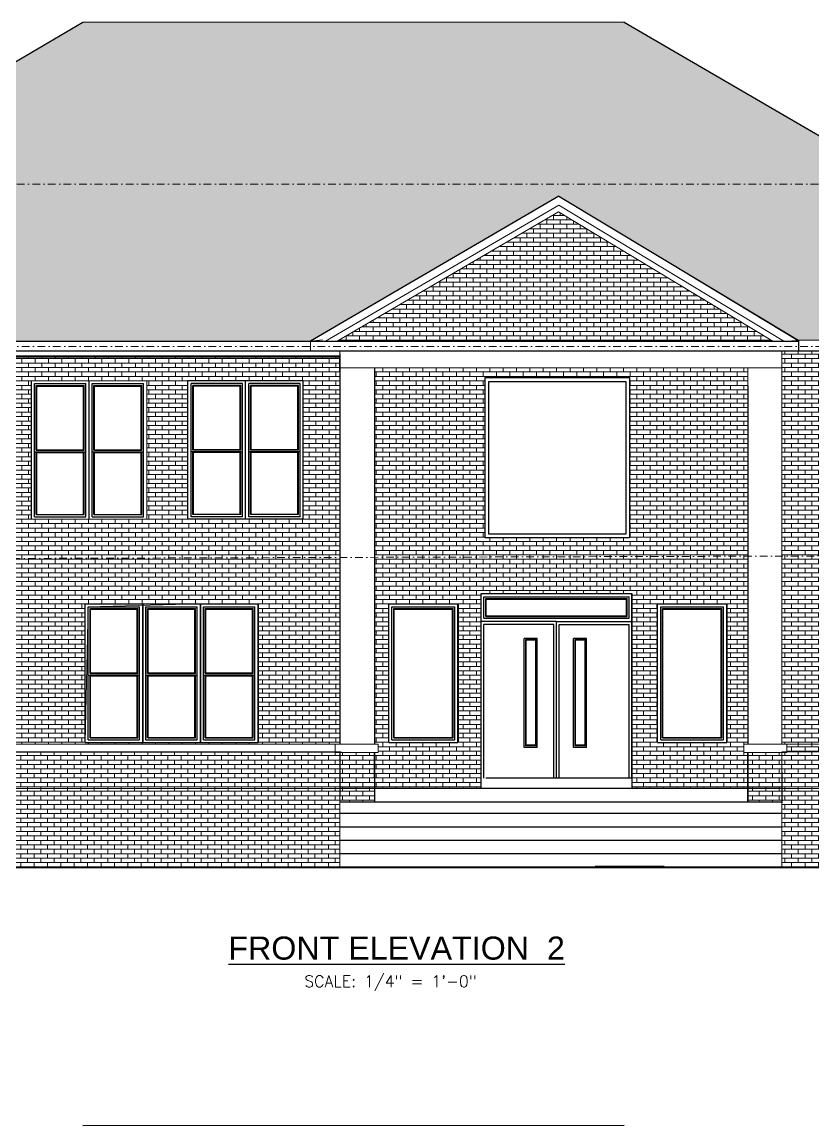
# Model space of a CAD drawing. Extents: x 4834 to 83801, y -13735 to 32221.
# Drawn here: x 11703 to 12115, y -12070 to -11496 of the extents above; entities that cross this region are included whole.
import ezdxf

# ---------------------------------------------------------------- set-up
doc = ezdxf.new("R2010")
doc.units = 0
doc.header["$LTSCALE"] = 8
doc.header["$MEASUREMENT"] = 0
for name, pattern in [('AUDIT_D_160304085750-1', [0]), ('DASHDOT', [1, 0.5, -0.25, 0, -0.25]), ('HIDDEN', [0.375, 0.25, -0.125])]:
    doc.linetypes.add(name, pattern=pattern)
doc.layers.get('0').update_dxf_attribs({"lineweight": 9})
doc.layers.get('DefPoints').update_dxf_attribs({"color": 17})
for name, color, linetype, lineweight in [('A-LIGHT+', 133, 'Continuous', 9), ('D-Pavilion', 200, 'AUDIT_D_160304085750-1', 0), ('DIM', 8, 'Continuous', 5), ('hatch', 8, 'Continuous', 13), ('railing', 23, 'Continuous', 15)]:
    doc.layers.add(name, color=color, linetype=linetype, lineweight=lineweight)
for name, color, linetype in [('A-WALL-PATT-I', 1, 'Continuous'), ('A-WALLS.', 7, 'Continuous'), ('WALLELEV1-2', 7, 'Continuous'), ('WINDOWS', 2, 'Continuous')]:
    doc.layers.add(name, color=color, linetype=linetype)
doc.layers.add('ELEVATION', color=7, linetype='Continuous', lineweight=25, true_color=0xdda54b)
doc.layers.add('level', color=7, linetype='HIDDEN', lineweight=15, true_color=0x987172)
doc.styles.add('DIM60', font='romans.shx', dxfattribs={"height": 6})
doc.styles.get("Standard").update_dxf_attribs({"font": 'stylu.ttf'})
doc.styles.add('TITLE', font='arial.ttf', dxfattribs={"height": 12})
doc.dimstyles.new('Forum 24', dxfattribs={"dimscale": 24, "dimtxt": 0.1875, "dimasz": 0.09375, "dimexe": 0.0625, "dimexo": 0.0625, "dimgap": 0.125, "dimtad": 1, "dimdec": 4, "dimrnd": 1, "dimzin": 7, "dimdsep": 46, "dimlunit": 4, "dimtxsty": 'Standard', "dimblk": 'OBLIQUE', "dimblk1": 'DIMTICK', "dimblk2": 'OBLIQUE', "dimcen": -0.0625, "dimdle": 0.125, "dimclrd": 256, "dimclre": 256, "dimclrt": 256, "dimadec": 0, "dimazin": 0, "dimtfac": 1, "dimtdec": 4, "dimtmove": 1, "dimatfit": 3, "dimfxl": 0.0625, "dimtvp": 1.2, "dimfrac": 2, "dimtolj": 1, "dimtzin": 7, "dimlwd": 13, "dimarcsym": 0})
pattern_1 = [(0, (-2408.646, 0), (0, 2.32029), []), (90, (-2408.646, 0), (-3.48, 2.32029), [2.32029, -2.32029])]

# ---------------------------------------------------------------- blocks, each defined once
blk = doc.blocks.new('_Oblique')
at = {"color": 0, "linetype": 'ByBlock', "lineweight": -2}
blk.add_line((-0.5, -0.5), (0.5, 0.5), dxfattribs=at)
blk = doc.blocks.new('*D2713')
at = {"layer": 'DefPoints', "color": 0, "transparency": 16777216}
for p in [(12381.35, -11580.39), (11992.35, -11935.72), (12506.39, -11935.72)]:
    blk.add_point(p, dxfattribs=at)
at = {"layer": 'DIM', "lineweight": -2, "transparency": 16777216}
for p, q in [((12382.85, -11580.39), (12507.89, -11580.39)), ((11993.85, -11935.72), (12507.89, -11935.72))]:
    blk.add_line(p, q, dxfattribs=at)
at = {"layer": 'DIM', "lineweight": 13, "transparency": 16777216}
blk.add_line((12506.39, -11577.39), (12506.39, -11938.72), dxfattribs=at)
at = {"layer": 'DIM', "lineweight": 13, "transparency": 16777216, "xscale": 2.25, "yscale": 2.25, "zscale": 2.25}
for p, rotation in [((12506.39, -11580.39), 90), ((12506.39, -11935.72), 270)]:
    blk.add_blockref('_Oblique', p, dxfattribs=dict(at, rotation=rotation))
at = {"layer": 'DIM', "transparency": 16777216, "insert": (12500.98, -11758.05), "char_height": 4.5, "attachment_point": 5, "rotation": 90}
blk.add_mtext('\\A1;29\'-7"', dxfattribs=at)
blk = doc.blocks.new('DIMTICK')
for p, q in [((-1, 0), (1, 0)), ((0, 1), (0, -1))]:
    blk.add_line(p, q)
at = {"const_width": 0.141}
blk.add_lwpolyline([(0.71, 0.71), (-0.71, -0.71)], dxfattribs=at)

msp = doc.modelspace()

# ---------------------------------------------------------------- hatches: boundary and pattern name
at = {"layer": 'A-WALL-PATT-I', "lineweight": 0, "ltscale": 0.5}
h = msp.add_hatch(dxfattribs=at)
h.set_pattern_fill('AR-BRSTD', color=8, scale=0.87)
h.set_pattern_definition([(0, (-11914.1345, 345.9503), (0, 2.32029), []), (90, (-11914.1345, 345.9503), (-3.48, 2.32029), [2.32029, -2.32029])])
h.paths.add_polyline_path([(12093.62408, -11662.05218), (11982.20414, -11594.78138), (11866.88277, -11662.05218)])
h = msp.add_hatch(dxfattribs=at)
h.set_pattern_fill('AR-BRSTD', color=8, scale=0.87)
h.paths.add_polyline_path([(12258.97146, -11902.96915), (12127.23039, -11902.96915), (12127.23039, -11793.6762), (12258.97146, -11793.6762)], flags=16)
h.paths.add_polyline_path([(12123.4459, -11793.6762), (12123.4459, -11769.6762), (12264.04592, -11769.6762), (12264.04592, -11793.64683), (12258.97146, -11793.64683)], flags=16)
h.paths.add_polyline_path([(12263.35082, -11754.6526), (12203.35082, -11754.6526), (12203.35082, -11682.61705), (12263.35082, -11682.61705)], flags=16)
h.paths.add_polyline_path([(12181.88469, -11754.6526), (12121.88469, -11754.6526), (12121.88469, -11682.61705), (12181.88469, -11682.61705)], flags=16)
h.paths.add_polyline_path([(12294.39522, -11935.10816), (12294.39522, -11670.5445), (12298.12997, -11667.0507), (12098.39496, -11667.0507), (12098.39496, -11871.67451), (12100.92702, -11871.67451), (12100.92702, -11875.9215), (12098.39496, -11875.9215), (12098.39496, -11935.7151)])
h = msp.add_hatch(dxfattribs=at)
h.set_pattern_fill('AR-BRSTD', color=8, scale=0.87)
h.set_pattern_definition(pattern_1)
h.paths.add_polyline_path([(11826.00614, -11870.7151), (11735.77129, -11870.7151), (11735.77129, -11798.67955), (11826.00614, -11798.67955)], flags=16)
h.paths.add_polyline_path([(11849.28289, -11754.6526), (11789.28289, -11754.6526), (11789.28289, -11682.61705), (11849.28289, -11682.61705)], flags=16)
h.paths.add_polyline_path([(11767.81676, -11754.6526), (11737.81676, -11754.6526), (11737.81676, -11682.61705), (11767.81676, -11682.61705)], flags=16)
h.paths.add_polyline_path([(11737.81676, -11754.6526), (11707.81676, -11754.6526), (11707.81676, -11682.61705), (11737.81676, -11682.61705)], flags=16)
h.paths.add_polyline_path([(11868.31522, -11871.67451), (11688.31522, -11871.67451), (11688.31522, -11670.24724), (11868.31522, -11670.24724)])
h = msp.add_hatch(dxfattribs=at)
h.set_pattern_fill('AR-BRSTD', color=8, scale=0.87)
h.set_pattern_definition(pattern_1)
h.paths.add_polyline_path([(11929.80474, -11870.7151), (11893.80474, -11870.7151), (11893.80474, -11798.67955), (11929.80474, -11798.67955)], flags=16)
h.paths.add_polyline_path([(12019.1526, -11764.3251), (11943.91768, -11764.3251), (11943.91768, -11680.93482), (12019.1526, -11680.93482)], flags=16)
h.paths.add_polyline_path([(12069.66243, -11870.7151), (12033.66243, -11870.7151), (12033.66243, -11798.67955), (12069.66243, -11798.67955)], flags=16)
h.paths.add_polyline_path([(12080.39496, -11901.7151), (12080.51221, -11875.91298), (12078.49823, -11875.9215), (12078.49823, -11871.67451), (12080.72167, -11871.67451), (12080.72167, -11675.82765), (11886.31522, -11675.82765), (11886.31522, -11871.67451), (11888.21195, -11871.67451), (11888.19398, -11875.92143), (11886.19797, -11875.91298), (11886.31522, -11894.7151), (11941.84303, -11894.7151), (11941.84303, -11793.28648), (12020.34716, -11793.28648), (12020.34716, -11894.7151), (12080.39496, -11894.7151)])
h = msp.add_hatch(dxfattribs=at)
h.set_pattern_fill('AR-BRSTD', color=8, scale=0.87)
h.set_pattern_definition([(0, (-2405.646, 0), (0, 2.32029), []), (90, (-2405.646, 0), (-3.48, 2.32029), [2.32029, -2.32029])])
h.paths.add_polyline_path([(11868.31522, -11935.7151), (11689.06287, -11935.7151), (11689.06287, -11875.83728), (11868.31522, -11875.9215)])
h = msp.add_hatch(dxfattribs=at)
h.set_pattern_fill('AR-BRSTD', color=8, scale=0.87)
h.set_pattern_definition(pattern_1)
h.paths.add_polyline_path([(11886.19797, -11875.91298), (11886.31522, -11901.7151), (11868.31522, -11901.7151), (11868.31522, -11875.83728)])
h = msp.add_hatch(dxfattribs=at)
h.set_pattern_fill('AR-BRSTD', color=8, scale=0.87)
h.set_pattern_definition([(0, (-2404.1261, 0), (0, 2.32029), []), (90, (-2404.126, 0), (-3.48, 2.32029), [2.32029, -2.32029])])
h.paths.add_polyline_path([(12080.51221, -11875.91298), (12080.39496, -11901.7151), (12098.39496, -11901.7151), (12098.39496, -11875.9215)])
at = {"layer": 'hatch', "linetype": 'ByBlock'}
h = msp.add_hatch(dxfattribs=at)
h.set_pattern_fill('AR-RSHKE', color=36, scale=0.65, style=0)
h.set_pattern_definition([(0, (-2408.646, -17855.037), (16.575, 7.8), [3.9, -3.25, 4.55, -1.95, 5.85, -2.6]), (0, (-2404.746, -17854.712), (16.575, 7.8), [3.25, -12.35, 2.6, -3.9]), (0, (-2396.946, -17855.524), (16.575, 7.8), [1.95, -20.15]), (90, (-2408.646, -17855.0366), (-5.525, 7.8), [7.475, -23.725]), (90, (-2404.746, -17855.0366), (-5.525, 7.8), [7.3125, -23.8875]), (90, (-2401.496, -17855.0366), (-5.525, 7.8), [6.825, -24.375]), (90, (-2396.946, -17855.524), (-5.525, 7.8), [7.475, -23.725]), (90, (-2394.996, -17855.524), (-5.525, 7.8), [7.475, -23.725]), (90, (-2389.146, -17855.0366), (-5.525, 7.8), [7.15, -24.05])])
h.paths.add_polyline_path([(12299.86333, -11661.40234), (12016.35555, -11496.0228), (11734.54491, -11496.26319), (11574.21638, -11589.78817), (11698.09754, -11662.05218), (11852.99032, -11662.05218), (11982.26562, -11586.64159), (12107.0309, -11661.6695)])

# ---------------------------------------------------------------- linework, layer by layer
at = {"layer": 'A-LIGHT+'}
for p, q in [((12098.39496, -11675.82765), (11868.31522, -11675.82765)), ((11865.80986, -11875.83728), (11865.80986, -11871.67451)), ((12100.92702, -11875.83728), (12100.92702, -11871.67451))]:
    msp.add_line(p, q, dxfattribs=at)
for points in [[(12299.86333, -11661.40234), (12016.35555, -11496.0228), (11734.54491, -11496.26319), (11574.21638, -11589.78817), (11698.09754, -11662.05218), (11852.99032, -11662.05218), (11982.26562, -11586.64159), (12107.0309, -11661.6695)], [(12093.62408, -11662.05218), (11982.20414, -11594.78138), (11866.88277, -11662.05218)], [(12294.39522, -11935.10816), (12294.39522, -11670.5445), (12298.12997, -11667.0507), (12098.39496, -11667.0507), (12098.39496, -11871.67451), (12100.92702, -11871.67451), (12100.92702, -11875.9215), (12098.39496, -11875.9215), (12098.39496, -11935.7151)], [(12080.39496, -11901.7151), (12080.51221, -11875.91298), (12078.49823, -11875.9215), (12078.49823, -11871.67451), (12080.72167, -11871.67451), (12080.72167, -11675.82765), (11886.31522, -11675.82765), (11886.31522, -11871.67451), (11888.21195, -11871.67451), (11888.19398, -11875.92143), (11886.19797, -11875.91298), (11886.31522, -11894.7151), (11941.84303, -11894.7151), (11941.84303, -11793.28648), (12020.34716, -11793.28648), (12020.34716, -11894.7151), (12080.39496, -11894.7151)], [(11886.19797, -11875.91298), (11886.31522, -11901.7151), (11868.31522, -11901.7151), (11868.31522, -11875.83728)]]:
    msp.add_lwpolyline(points, close=True, dxfattribs=at)
for points in [[(12098.39496, -11667.0507), (12107.1674, -11667.0507), (12107.1674, -11662.05218), (11982.26562, -11586.64159), (11852.99032, -11662.05218), (11852.99032, -11667.0507), (11868.31522, -11667.0507), (11868.31522, -11670.24724)], [(12099.42836, -11662.05218), (11982.23049, -11591.2929), (11860.92886, -11662.05218)], [(12093.62408, -11662.05218), (11982.20414, -11594.78138), (11866.88277, -11662.05218)], [(11865.80986, -11871.67451), (11888.21195, -11871.67451), (11888.21195, -11875.9215), (11865.80986, -11875.9215)], [(12100.92702, -11871.67451), (12078.49823, -11871.67451), (12078.49823, -11875.9215), (12100.92702, -11875.9215)]]:
    msp.add_lwpolyline(points, dxfattribs=at)
at = {"layer": 'D-Pavilion', "color": 252, "lineweight": 0}
msp.add_line((12458.18042, -11894.7151), (11456.33522, -11894.7151), dxfattribs=at)
at = {"layer": 'DIM'}
for p, q in [((11982.26562, -11586.64159), (11852.99032, -11662.05218)), ((12107.0309, -11661.6695), (11982.26562, -11586.64159)), ((11852.99032, -11662.05218), (11859.29027, -11661.33326)), ((12100.11086, -11662.05218), (12107.0309, -11661.6695)), ((11869.06287, -11875.67451), (11689.06287, -11875.67451))]:
    msp.add_line(p, q, dxfattribs=at)
for points in [[(11868.31522, -11871.67451), (11688.31522, -11871.67451), (11688.31522, -11670.24724), (11868.31522, -11670.24724)], [(11737.81676, -11754.6526), (11707.81676, -11754.6526), (11707.81676, -11682.61705), (11737.81676, -11682.61705)], [(11737.81676, -11754.6526), (11707.81676, -11754.6526), (11707.81676, -11682.61705), (11737.81676, -11682.61705)], [(11767.81676, -11754.6526), (11737.81676, -11754.6526), (11737.81676, -11682.61705), (11767.81676, -11682.61705)], [(11849.28289, -11754.6526), (11789.28289, -11754.6526), (11789.28289, -11682.61705), (11849.28289, -11682.61705)], [(12019.1526, -11764.3251), (11943.91768, -11764.3251), (11943.91768, -11680.93482), (12019.1526, -11680.93482)], [(12020.34716, -11894.7151), (11941.84303, -11894.7151), (11941.84303, -11793.28648), (12020.34716, -11793.28648)], [(11826.00614, -11870.7151), (11735.77129, -11870.7151), (11735.77129, -11798.67955), (11826.00614, -11798.67955)], [(11795.77129, -11870.7151), (11735.77129, -11870.7151), (11737.43747, -11800.12357), (11795.77129, -11798.67955)], [(11765.77129, -11870.7151), (11735.77129, -11870.7151), (11735.77129, -11798.67955), (11765.77129, -11798.67955)], [(11929.80474, -11870.7151), (11893.80474, -11870.7151), (11893.80474, -11798.67955), (11929.80474, -11798.67955)], [(12069.66243, -11870.7151), (12033.66243, -11870.7151), (12033.66243, -11798.67955), (12069.66243, -11798.67955)], [(11868.31522, -11935.7151), (11688.31522, -11935.7151), (11688.31522, -11875.83728), (11868.31522, -11875.83728)], [(11868.31522, -11935.7151), (11689.06287, -11935.7151), (11689.06287, -11875.67451), (11868.31522, -11875.67451)]]:
    msp.add_lwpolyline(points, close=True, dxfattribs=at)
for points in [[(12080.72167, -11675.82765), (12080.72167, -11871.67451)], [(12098.39496, -11871.67451), (12098.39496, -11685.2068)], [(12080.72167, -11875.91209), (12080.72167, -11901.7151), (12098.39496, -11901.7151), (12098.39496, -11875.9215)]]:
    msp.add_lwpolyline(points, dxfattribs=at)
at = {"layer": 'ELEVATION'}
for p, q in [((11734.54491, -11496.26319), (11450.33522, -11662.05218)), ((12016.35555, -11496.0228), (11734.54491, -11496.26319)), ((12016.35555, -11496.0228), (12299.86333, -11661.40234)), ((11982.26562, -11586.64159), (11852.99032, -11662.05218)), ((11982.26562, -11586.64159), (11852.99032, -11662.05218)), ((11982.26562, -11586.64159), (12107.1674, -11661.6695)), ((11476.00041, -11662.05218), (12084.71711, -11662.05218)), ((11476.00041, -11667.0507), (12084.71711, -11667.0507)), ((12084.71711, -11662.05218), (12107.1674, -11662.05218)), ((12084.71711, -11667.0507), (12107.1674, -11667.0507)), ((12107.1674, -11667.0507), (12107.1674, -11661.738)), ((11868.31522, -11669.82765), (11476.00041, -11669.82765)), ((11941.84303, -11793.28648), (12020.34716, -11793.28648)), ((11941.84303, -11894.7151), (11941.84303, -11793.28648)), ((12020.34716, -11793.28648), (12020.34716, -11894.7151)), ((12016.35555, -12069.9501), (11734.54491, -12070.19049))]:
    msp.add_line(p, q, dxfattribs=at)
at = {"layer": 'ELEVATION', "linetype": 'ByBlock'}
for p, q in [((11868.31522, -11886.2151), (11868.31522, -11898.8849)), ((12020.34716, -11889.32203), (11944.29501, -11889.32203)), ((12098.39496, -11886.2151), (12098.39496, -11898.8849)), ((12001.28235, -11935.10816), (12037.04232, -11935.10816))]:
    msp.add_line(p, q, dxfattribs=at)
at = {"layer": 'ELEVATION', "color": 6}
msp.add_line((12098.39496, -11886.2151), (12098.39496, -11902.2151), dxfattribs=at)
at = {"layer": 'ELEVATION', "color": 6, "const_width": 0.5}
for points in [[(12098.39496, -11678.51734), (12098.39496, -11667.0507)], [(12098.39496, -11667.0507), (12098.39496, -11871.67451)], [(12098.39496, -11667.0507), (12098.39496, -11871.67451)], [(11868.31522, -11669.82765), (11868.31522, -11768.64484)], [(11868.31522, -11673.85198), (11868.31522, -11871.67451)], [(11868.31522, -11875.67451), (11868.31522, -11901.7151)], [(12098.39496, -11875.9215), (12098.39496, -11901.26514)], [(12098.39496, -11875.9215), (12098.39496, -11901.87207)]]:
    msp.add_lwpolyline(points, dxfattribs=at)
at = {"layer": 'ELEVATION'}
for points in [[(12299.86333, -11661.40234), (12107.0309, -11661.6695)], [(12107.1674, -11667.0507), (12298.12997, -11667.0507)], [(11868.31522, -11669.82765), (11476.00041, -11669.82765)], [(11868.31522, -11668.56285), (11868.31522, -11871.67451)], [(11868.31522, -11668.56285), (11868.31522, -11849.78145)], [(11868.31522, -11677.69261), (11868.31522, -11669.82765)], [(11886.31522, -11675.82765), (11886.31522, -11871.67451)], [(11707.81676, -11754.6526), (11707.81676, -11682.61705)], [(11737.81676, -11754.6526), (11737.81676, -11682.61705)], [(11737.81676, -11754.6526), (11737.81676, -11682.61705)], [(11737.81676, -11754.6526), (11737.81676, -11682.61705)], [(11789.28289, -11754.6526), (11789.28289, -11682.61705)], [(11819.28289, -11682.61705), (11789.28289, -11682.61705)], [(11789.28289, -11754.6526), (11789.28289, -11682.61705)], [(11819.28289, -11754.6526), (11819.28289, -11682.61705)], [(11849.28289, -11682.61705), (11819.28289, -11682.61705)], [(11819.28289, -11754.6526), (11819.28289, -11682.61705)], [(11819.28289, -11754.6526), (11819.28289, -11682.61705)], [(11849.28289, -11754.6526), (11849.28289, -11682.61705)], [(12080.72167, -11685.2068), (12080.72167, -11871.67451)], [(11819.28289, -11754.6526), (11789.28289, -11754.6526)], [(11849.28289, -11754.6526), (11819.28289, -11754.6526)], [(11868.31522, -11764.15894), (11868.31522, -11783.11146)], [(11735.77129, -11870.7151), (11735.77129, -11798.67955)], [(11735.77129, -11798.67955), (11765.77129, -11798.67955)], [(11765.74747, -11870.7151), (11765.74747, -11798.67955)], [(11765.77129, -11870.7151), (11765.77129, -11798.67955)], [(11765.77129, -11798.67955), (11795.77129, -11798.67955)], [(11765.77129, -11870.7151), (11765.77129, -11798.67955)], [(11766.02996, -11870.7151), (11766.02996, -11798.67955)], [(11795.74747, -11870.7151), (11795.74747, -11798.67955)], [(11795.74747, -11798.67955), (11825.74747, -11798.67955)], [(11795.77129, -11870.7151), (11795.77129, -11798.67955)], [(11796.02996, -11870.7151), (11796.02996, -11798.67955)], [(11825.74747, -11870.7151), (11825.74747, -11798.67955)], [(11826.00614, -11870.7151), (11826.00614, -11798.67955)], [(11893.80474, -11870.7151), (11893.80474, -11798.67955)], [(11893.80474, -11798.67955), (11929.80474, -11798.67955)], [(11929.80474, -11870.7151), (11929.80474, -11798.67955)], [(11930.06341, -11870.7151), (11930.06341, -11798.67955)], [(12033.66243, -11870.7151), (12033.66243, -11798.67955)], [(12033.66243, -11798.67955), (12069.66243, -11798.67955)], [(12069.66243, -11870.7151), (12069.66243, -11798.67955)], [(12069.92109, -11870.7151), (12069.92109, -11798.67955)], [(11868.31522, -11849.78145), (11868.31522, -11871.67451)], [(11735.77129, -11870.7151), (11765.77129, -11870.7151)], [(11765.77129, -11870.7151), (11795.77129, -11870.7151)], [(11795.74747, -11870.7151), (11825.74747, -11870.7151)], [(11893.80474, -11870.7151), (11929.80474, -11870.7151)], [(12033.66243, -11870.7151), (12069.66243, -11870.7151)], [(11868.31522, -11875.67451), (11868.31522, -11886.2151)], [(11868.31522, -11875.67451), (11868.31522, -11886.2151)], [(11886.31522, -11875.91348), (11886.31522, -11901.7151)], [(12080.39496, -11875.91348), (12080.39496, -11901.7151)], [(12080.72167, -11875.91209), (12080.72167, -11901.7151)]]:
    msp.add_lwpolyline(points, dxfattribs=at)
at = {"layer": 'ELEVATION', "color": 6}
for points in [[(12098.39496, -11894.7151), (11868.31522, -11894.7151)], [(12098.39496, -11901.7151), (11868.31522, -11901.7151)], [(12098.39496, -11907.7151), (11868.31522, -11907.7151)], [(12098.39496, -11914.7151), (11868.31522, -11914.7151)], [(12098.39496, -11921.7151), (11868.31522, -11921.7151)], [(12098.39496, -11928.7151), (11868.31522, -11928.7151)]]:
    msp.add_lwpolyline(points, dxfattribs=at)
at = {"layer": 'ELEVATION', "color": 6, "linetype": 'ByBlock', "const_width": 1}
msp.add_lwpolyline([(12021.94972, -11935.7151), (12106.63743, -11935.7151), (10849.62428, -11935.7151)], dxfattribs=at)
at = {"layer": 'ELEVATION', "linetype": 'ByBlock', "const_width": 1}
msp.add_lwpolyline([(12334.01532, -11935.7151), (12018.39522, -11935.7151)], dxfattribs=at)
at = {"layer": 'level', "linetype": 'DASHDOT'}
for p, q in [((12449.43751, -11580.38697), (11431.13958, -11580.38697)), ((12476.32786, -11664.7151), (11550.19818, -11664.7151)), ((12455.33348, -11772.7151), (11525.77695, -11775.53121))]:
    msp.add_line(p, q, dxfattribs=at)
at = {"layer": 'railing'}
for points in [[(11869.06287, -11871.67451), (11689.06287, -11871.67451)], [(12098.39496, -11871.67451), (12094.18203, -11871.67451)], [(12286.26719, -11871.67451), (12098.39496, -11871.67451)], [(12131.08871, -11875.67451), (12098.39496, -11875.67451)]]:
    msp.add_lwpolyline(points, dxfattribs=at)
at = {"layer": 'WINDOWS'}
for p, q in [((11736.15059, -11753.31966), (11736.15059, -11684.06107)), ((11766.15059, -11753.31966), (11766.15059, -11684.06107)), ((11790.94906, -11753.31966), (11790.94906, -11684.06107)), ((11820.94906, -11753.31966), (11820.94906, -11684.06107)), ((11764.10512, -11869.38216), (11764.10512, -11800.12357)), ((11794.10512, -11869.38216), (11794.10512, -11800.12357)), ((11824.0813, -11869.38216), (11824.0813, -11800.12357)), ((11928.13857, -11869.38216), (11928.13857, -11800.12357)), ((12067.99625, -11869.38216), (12067.99625, -11800.12357))]:
    msp.add_line(p, q, dxfattribs=at)
for points in [[(11709.48293, -11753.31966), (11709.48293, -11684.06107)], [(11709.48293, -11684.06107), (11736.15059, -11684.06107)], [(11736.15059, -11753.31966), (11736.15059, -11684.06107)], [(11739.48293, -11753.31966), (11739.48293, -11684.06107)], [(11739.48293, -11684.06107), (11766.15059, -11684.06107)], [(11766.15059, -11753.31966), (11766.15059, -11684.06107)], [(11817.61672, -11684.06107), (11790.94906, -11684.06107)], [(11790.94906, -11753.31966), (11790.94906, -11684.06107)], [(11817.61672, -11753.31966), (11817.61672, -11684.06107)], [(11847.61672, -11684.06107), (11820.94906, -11684.06107)], [(11820.94906, -11753.31966), (11820.94906, -11684.06107)], [(11847.61672, -11753.31966), (11847.61672, -11684.06107)], [(11710.37156, -11718.73316), (11710.37156, -11685.06077)], [(11710.37156, -11685.06077), (11735.26196, -11685.06077)], [(11710.59371, -11718.51101), (11710.59371, -11685.39401)], [(11710.59371, -11685.39401), (11734.92873, -11685.39401)], [(11734.92873, -11718.51101), (11734.92873, -11685.39401)], [(11735.26196, -11718.73316), (11735.26196, -11685.06077)], [(11740.37156, -11718.73316), (11740.37156, -11685.06077)], [(11740.37156, -11685.06077), (11765.26196, -11685.06077)], [(11740.59371, -11718.51101), (11740.59371, -11685.39401)], [(11740.59371, -11685.39401), (11764.92873, -11685.39401)], [(11764.92873, -11718.51101), (11764.92873, -11685.39401)], [(11765.26196, -11718.73316), (11765.26196, -11685.06077)], [(11816.72809, -11685.06077), (11791.83769, -11685.06077)], [(11791.83769, -11718.73316), (11791.83769, -11685.06077)], [(11816.50593, -11685.39401), (11792.17092, -11685.39401)], [(11792.17092, -11718.51101), (11792.17092, -11685.39401)], [(11816.50593, -11718.51101), (11816.50593, -11685.39401)], [(11816.72809, -11718.73316), (11816.72809, -11685.06077)], [(11846.72809, -11685.06077), (11821.83769, -11685.06077)], [(11821.83769, -11718.73316), (11821.83769, -11685.06077)], [(11846.50593, -11685.39401), (11822.17092, -11685.39401)], [(11822.17092, -11718.51101), (11822.17092, -11685.39401)], [(11846.50593, -11718.51101), (11846.50593, -11685.39401)], [(11846.72809, -11718.73316), (11846.72809, -11685.06077)], [(11710.37156, -11718.73316), (11735.26196, -11718.73316)], [(11710.59371, -11718.51101), (11734.92873, -11718.51101)], [(11740.37156, -11718.73316), (11765.26196, -11718.73316)], [(11740.59371, -11718.51101), (11764.92873, -11718.51101)], [(11816.72809, -11718.73316), (11791.83769, -11718.73316)], [(11816.50593, -11718.51101), (11792.17092, -11718.51101)], [(11846.72809, -11718.73316), (11821.83769, -11718.73316)], [(11846.50593, -11718.51101), (11822.17092, -11718.51101)], [(11709.48293, -11719.62179), (11736.15059, -11719.62179)], [(11710.37156, -11752.20887), (11710.37156, -11719.62179)], [(11710.59371, -11752.0978), (11710.59371, -11719.95502)], [(11710.59371, -11719.95502), (11734.92873, -11719.95502)], [(11734.92873, -11752.0978), (11734.92873, -11719.95502)], [(11735.26196, -11752.20887), (11735.26196, -11719.62179)], [(11739.48293, -11719.62179), (11766.15059, -11719.62179)], [(11740.37156, -11752.20887), (11740.37156, -11719.62179)], [(11740.59371, -11752.0978), (11740.59371, -11719.95502)], [(11740.59371, -11719.95502), (11764.92873, -11719.95502)], [(11764.92873, -11752.0978), (11764.92873, -11719.95502)], [(11765.26196, -11752.20887), (11765.26196, -11719.62179)], [(11817.61672, -11719.62179), (11790.94906, -11719.62179)], [(11791.83769, -11752.20887), (11791.83769, -11719.62179)], [(11816.50593, -11719.95502), (11792.17092, -11719.95502)], [(11792.17092, -11752.0978), (11792.17092, -11719.95502)], [(11816.50593, -11752.0978), (11816.50593, -11719.95502)], [(11816.72809, -11752.20887), (11816.72809, -11719.62179)], [(11847.61672, -11719.62179), (11820.94906, -11719.62179)], [(11821.83769, -11752.20887), (11821.83769, -11719.62179)], [(11846.50593, -11719.95502), (11822.17092, -11719.95502)], [(11822.17092, -11752.0978), (11822.17092, -11719.95502)], [(11846.50593, -11752.0978), (11846.50593, -11719.95502)], [(11846.72809, -11752.20887), (11846.72809, -11719.62179)], [(11710.37156, -11752.20887), (11735.26196, -11752.20887)], [(11710.59371, -11752.0978), (11734.92873, -11752.0978)], [(11740.37156, -11752.20887), (11765.26196, -11752.20887)], [(11740.59371, -11752.0978), (11764.92873, -11752.0978)], [(11816.72809, -11752.20887), (11791.83769, -11752.20887)], [(11816.50593, -11752.0978), (11792.17092, -11752.0978)], [(11846.72809, -11752.20887), (11821.83769, -11752.20887)], [(11846.50593, -11752.0978), (11822.17092, -11752.0978)], [(11709.48293, -11753.31966), (11736.15059, -11753.31966)], [(11739.48293, -11753.31966), (11766.15059, -11753.31966)], [(11817.61672, -11753.31966), (11790.94906, -11753.31966)], [(11847.61672, -11753.31966), (11820.94906, -11753.31966)], [(11941.84303, -11807.51871), (11941.84303, -11793.28648)], [(11941.84303, -11793.28648), (12020.34716, -11793.28648)], [(11998.78156, -11793.28648), (12017.45912, -11793.28648)], [(12020.34716, -11807.51871), (12020.34716, -11793.28648)], [(11943.21951, -11806.07469), (11943.21951, -11794.95265)], [(11943.21951, -11794.95265), (12018.90314, -11794.95265)], [(11944.21922, -11805.18607), (11944.21922, -11795.84128)], [(11944.21922, -11795.84128), (12017.90344, -11795.84128)], [(11944.55245, -11804.85283), (11944.55245, -11796.17451)], [(11944.55245, -11796.17451), (12017.5702, -11796.17451)], [(12017.5702, -11804.85283), (12017.5702, -11796.17451)], [(12017.90344, -11805.18607), (12017.90344, -11795.84128)], [(12018.90314, -11806.07469), (12018.90314, -11794.95265)], [(11737.43747, -11869.38216), (11737.43747, -11800.12357)], [(11737.43747, -11800.12357), (11764.10512, -11800.12357)], [(11738.32609, -11834.79566), (11738.32609, -11801.12327)], [(11738.32609, -11801.12327), (11763.2165, -11801.12327)], [(11738.54825, -11834.57351), (11738.54825, -11801.45651)], [(11738.54825, -11801.45651), (11762.88326, -11801.45651)], [(11762.88326, -11834.57351), (11762.88326, -11801.45651)], [(11763.2165, -11834.79566), (11763.2165, -11801.12327)], [(11764.10512, -11869.38216), (11764.10512, -11800.12357)], [(11767.41364, -11869.38216), (11767.41364, -11800.12357)], [(11767.43747, -11869.38216), (11767.43747, -11800.12357)], [(11767.43747, -11800.12357), (11794.10512, -11800.12357)], [(11768.30227, -11834.79566), (11768.30227, -11801.12327)], [(11768.32609, -11834.79566), (11768.32609, -11801.12327)], [(11768.32609, -11801.12327), (11793.2165, -11801.12327)], [(11768.52442, -11834.57351), (11768.52442, -11801.45651)], [(11768.54825, -11834.57351), (11768.54825, -11801.45651)], [(11768.54825, -11801.45651), (11792.88326, -11801.45651)], [(11792.88326, -11834.57351), (11792.88326, -11801.45651)], [(11793.2165, -11834.79566), (11793.2165, -11801.12327)], [(11794.10512, -11869.38216), (11794.10512, -11800.12357)], [(11797.41364, -11869.38216), (11797.41364, -11800.12357)], [(11797.41364, -11800.12357), (11824.0813, -11800.12357)], [(11798.30227, -11834.79566), (11798.30227, -11801.12327)], [(11798.30227, -11801.12327), (11823.19267, -11801.12327)], [(11798.52442, -11834.57351), (11798.52442, -11801.45651)], [(11798.52442, -11801.45651), (11822.85944, -11801.45651)], [(11822.85944, -11834.57351), (11822.85944, -11801.45651)], [(11823.19267, -11834.79566), (11823.19267, -11801.12327)], [(11824.0813, -11869.38216), (11824.0813, -11800.12357)], [(11895.47091, -11869.38216), (11895.47091, -11800.12357)], [(11895.47091, -11800.12357), (11928.13857, -11800.12357)], [(11896.35954, -11836.48855), (11896.35954, -11801.12327)], [(11896.35954, -11801.12327), (11927.24994, -11801.12327)], [(11896.58169, -11836.26639), (11896.58169, -11801.45651)], [(11896.58169, -11801.45651), (11926.91671, -11801.45651)], [(11926.91671, -11836.94253), (11926.91671, -11801.45651)], [(11927.24994, -11837.16469), (11927.24994, -11801.12327)], [(11928.13857, -11869.38216), (11928.13857, -11800.12357)], [(11944.55245, -11804.85283), (12017.5702, -11804.85283)], [(12035.3286, -11869.38216), (12035.3286, -11800.12357)], [(12035.3286, -11800.12357), (12067.99625, -11800.12357)], [(12036.21722, -11834.79566), (12036.21722, -11801.12327)], [(12036.21722, -11801.12327), (12067.10763, -11801.12327)], [(12036.43938, -11834.57351), (12036.43938, -11801.45651)], [(12036.43938, -11801.45651), (12066.77439, -11801.45651)], [(12066.77439, -11834.57351), (12066.77439, -11801.45651)], [(12067.10763, -11834.79566), (12067.10763, -11801.12327)], [(12067.99625, -11869.38216), (12067.99625, -11800.12357)], [(11981.09509, -11807.85194), (11941.84303, -11807.85194)], [(11941.84303, -11889.32203), (11941.84303, -11807.85194)], [(11943.21951, -11806.07469), (12018.90314, -11806.07469)], [(11979.65108, -11809.29596), (11943.28704, -11809.29596)], [(11943.28704, -11889.32203), (11943.28704, -11809.29596)], [(11979.65108, -11809.29596), (11943.28704, -11809.29596)], [(11943.28704, -11889.32203), (11943.28704, -11809.29596)], [(11944.21922, -11805.18607), (12017.90344, -11805.18607)], [(11979.65108, -11889.32203), (11979.65108, -11809.29596)], [(11979.65108, -11889.32203), (11979.65108, -11809.29596)], [(11981.09509, -11807.85194), (12020.34716, -11807.85194)], [(11981.09509, -11889.32203), (11981.09509, -11807.85194)], [(11981.09509, -11889.32203), (11981.09509, -11807.85194)], [(11982.53911, -11889.32203), (11982.53911, -11809.29596)], [(11982.53911, -11809.29596), (12018.90314, -11809.29596)], [(11982.53911, -11889.32203), (11982.53911, -11809.29596)], [(11982.53911, -11809.29596), (12018.90314, -11809.29596)], [(12001.89175, -11807.85194), (12020.34716, -11807.85194)], [(12018.90314, -11889.32203), (12018.90314, -11809.29596)], [(12018.90314, -11889.32203), (12018.90314, -11809.29596)], [(12020.34716, -11889.32203), (12020.34716, -11807.85194)], [(11971.00691, -11816.6092), (11964.28074, -11816.6092)], [(11964.28074, -11873.31331), (11964.28074, -11816.6092)], [(11970.45152, -11817.38675), (11964.94721, -11817.38675)], [(11964.94721, -11817.38675), (11964.94721, -11872.42469)], [(11970.11828, -11817.49783), (11965.05828, -11817.49783)], [(11965.05828, -11817.49783), (11965.05828, -11872.20253)], [(11970.11828, -11817.49783), (11970.11828, -11872.20253)], [(11970.45152, -11817.38675), (11970.45152, -11872.42469)], [(11971.00691, -11873.31331), (11971.00691, -11816.6092)], [(11996.65671, -11816.6092), (11989.93054, -11816.6092)], [(11989.93054, -11873.31331), (11989.93054, -11816.6092)], [(11996.10132, -11817.38675), (11990.597, -11817.38675)], [(11990.597, -11817.38675), (11990.597, -11872.42469)], [(11995.76808, -11817.49783), (11990.70808, -11817.49783)], [(11990.70808, -11817.49783), (11990.70808, -11872.20253)], [(11995.76808, -11817.49783), (11995.76808, -11872.20253)], [(11996.10132, -11817.38675), (11996.10132, -11872.42469)], [(11996.65671, -11873.31331), (11996.65671, -11816.6092)], [(12066.77439, -11868.1603), (12066.77439, -11832.46815)], [(12067.10763, -11868.27137), (12067.10763, -11832.13492)], [(11737.43747, -11835.68429), (11764.10512, -11835.68429)], [(11738.32609, -11834.79566), (11763.2165, -11834.79566)], [(11738.32609, -11868.27137), (11738.32609, -11835.68429)], [(11738.54825, -11834.57351), (11762.88326, -11834.57351)], [(11738.54825, -11868.1603), (11738.54825, -11836.01752)], [(11738.54825, -11836.01752), (11762.88326, -11836.01752)], [(11762.88326, -11868.1603), (11762.88326, -11836.01752)], [(11763.2165, -11868.27137), (11763.2165, -11835.68429)], [(11767.43747, -11835.68429), (11794.10512, -11835.68429)], [(11768.30227, -11868.27137), (11768.30227, -11835.68429)], [(11768.32609, -11834.79566), (11793.2165, -11834.79566)], [(11768.32609, -11868.27137), (11768.32609, -11835.68429)], [(11768.52442, -11868.1603), (11768.52442, -11836.01752)], [(11768.54825, -11834.57351), (11792.88326, -11834.57351)], [(11768.54825, -11868.1603), (11768.54825, -11836.01752)], [(11768.54825, -11836.01752), (11792.88326, -11836.01752)], [(11792.88326, -11868.1603), (11792.88326, -11836.01752)], [(11793.2165, -11868.27137), (11793.2165, -11835.68429)], [(11797.41364, -11835.68429), (11824.0813, -11835.68429)], [(11798.30227, -11834.79566), (11823.19267, -11834.79566)], [(11798.30227, -11868.27137), (11798.30227, -11835.68429)], [(11798.52442, -11834.57351), (11822.85944, -11834.57351)], [(11798.52442, -11868.1603), (11798.52442, -11836.01752)], [(11798.52442, -11836.01752), (11822.85944, -11836.01752)], [(11822.85944, -11868.1603), (11822.85944, -11836.01752)], [(11823.19267, -11868.27137), (11823.19267, -11835.68429)], [(11896.35954, -11868.27137), (11896.35954, -11835.68429)], [(11896.58169, -11868.1603), (11896.58169, -11836.01752)], [(11926.91671, -11868.1603), (11926.91671, -11836.01752)], [(11927.24994, -11868.27137), (11927.24994, -11835.68429)], [(12036.21722, -11868.27137), (12036.21722, -11833.74834)], [(12036.43938, -11868.1603), (12036.43938, -11834.08158)], [(11737.43747, -11869.38216), (11764.10512, -11869.38216)], [(11738.32609, -11868.27137), (11763.2165, -11868.27137)], [(11738.54825, -11868.1603), (11762.88326, -11868.1603)], [(11767.43747, -11869.38216), (11794.10512, -11869.38216)], [(11768.32609, -11868.27137), (11793.2165, -11868.27137)], [(11768.54825, -11868.1603), (11792.88326, -11868.1603)], [(11797.41364, -11869.38216), (11824.0813, -11869.38216)], [(11798.30227, -11868.27137), (11823.19267, -11868.27137)], [(11798.52442, -11868.1603), (11822.85944, -11868.1603)], [(11895.47091, -11869.38216), (11928.13857, -11869.38216)], [(11896.35954, -11868.27137), (11927.24994, -11868.27137)], [(11896.58169, -11868.1603), (11926.91671, -11868.1603)], [(11971.00691, -11873.31331), (11964.28074, -11873.31331)], [(11970.45152, -11872.42469), (11964.94721, -11872.42469)], [(11970.11828, -11872.20253), (11965.05828, -11872.20253)], [(11996.65671, -11873.31331), (11989.93054, -11873.31331)], [(11996.10132, -11872.42469), (11990.597, -11872.42469)], [(11995.76808, -11872.20253), (11990.70808, -11872.20253)], [(12035.3286, -11869.38216), (12067.99625, -11869.38216)], [(12036.21722, -11868.27137), (12067.10763, -11868.27137)], [(12036.43938, -11868.1603), (12066.77439, -11868.1603)]]:
    msp.add_lwpolyline(points, dxfattribs=at)
for points in [[(12019.1526, -11764.3251), (11943.91768, -11764.3251), (11943.91768, -11680.93482), (12019.1526, -11680.93482)], [(12017.1526, -11762.3251), (11945.91768, -11762.3251), (11945.91768, -11682.93482), (12017.1526, -11682.93482)]]:
    msp.add_lwpolyline(points, close=True, dxfattribs=at)

# ---------------------------------------------------------------- texts
at = {"layer": 'A-WALLS.', "color": 7, "linetype": 'Continuous', "lineweight": 25, "style": 'DIM60'}
msp.add_text('SCALE: 1/4" = 1\'-0" ', height=6, dxfattribs=at).set_placement((11849.81025, -11997.9299))
at = {"layer": 'WALLELEV1-2', "color": 4, "insert": (11897.86335, -11971.69226), "char_height": 12, "width": 247.4081515, "attachment_point": 2, "style": 'TITLE'}
msp.add_mtext('\\A1;{\\LFRONT ELEVATION  2}', dxfattribs=at)

# ---------------------------------------------------------------- dimensions: what is measured, and where the dimension line sits
at = {"layer": 'DIM'}
dim = msp.add_linear_dim(base=(12506.39226, -11935.7151), p1=(12381.34593, -11580.38697), p2=(11992.3535, -11935.7151), angle=90, dimstyle='Forum 24', dxfattribs=at)
dim.commit()
dim.dimension.update_dxf_attribs({"geometry": '*D2713', "text_midpoint": (12500.98084, -11758.05103)})

doc.saveas('drawing.dxf')
